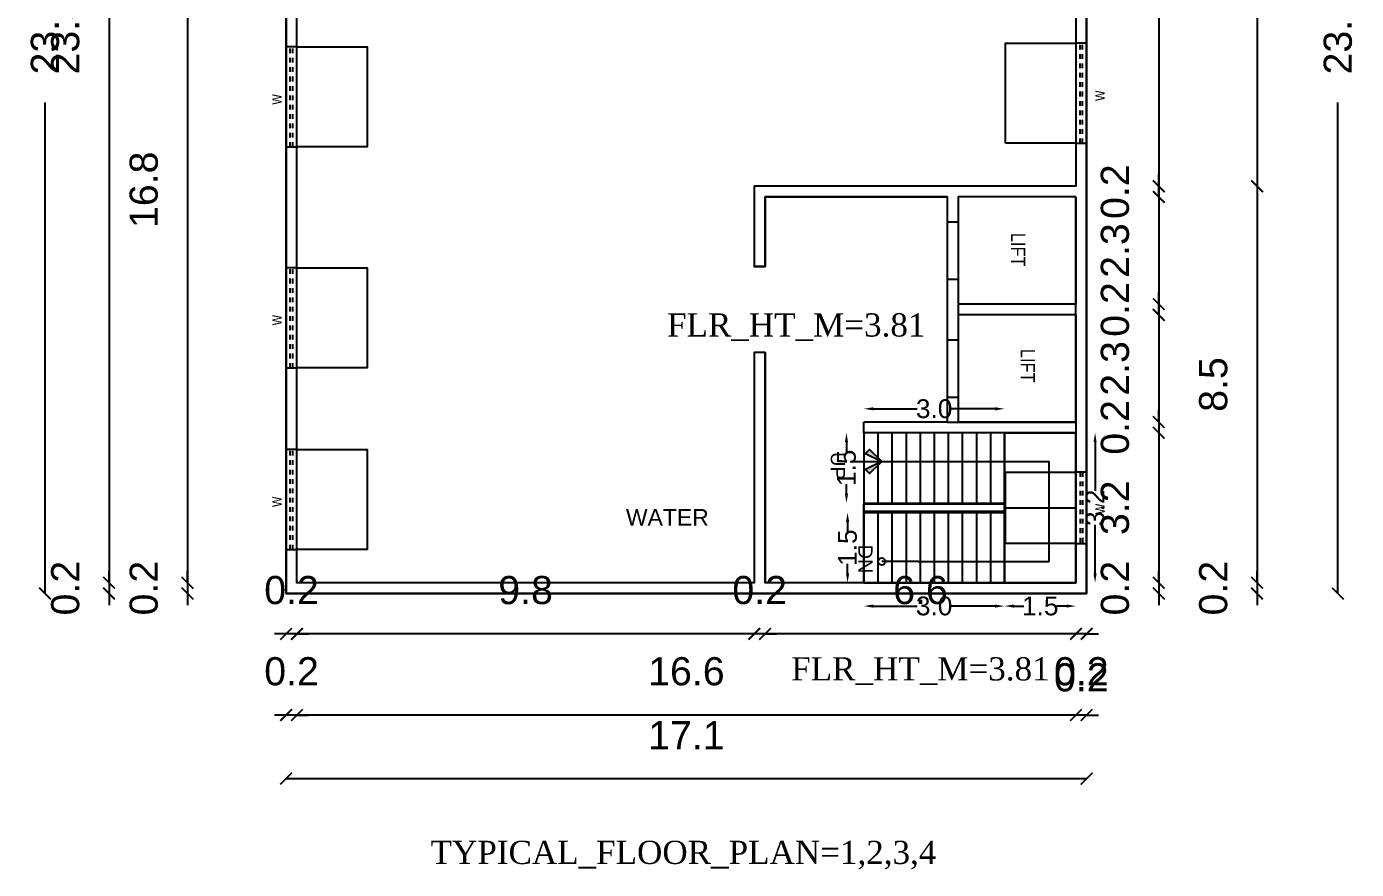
# Model space of a CAD drawing. Header units: metres. Extents: x 21671 to 43338, y -49512 to -25104.
# Drawn here: x 21765.54 to 21793.9, y -25139.39 to -25121.41 of the extents above; entities that cross this region are included whole.
import ezdxf

# ---------------------------------------------------------------- set-up
doc = ezdxf.new("R2010")
doc.units = ezdxf.units.M
doc.linetypes.add('HIDDENX2', pattern=[0.375, 0.25, -0.125])
for name, color, linetype in [('0 @ 1', 7, 'Continuous'), ('5', 5, 'Continuous'), ('BLK_1_FLR_0_STAIR_1', 34, 'Continuous'), ('BLK_1_FLR_1_BLT_UP_AREA', 7, 'Continuous'), ('BLK_1_FLR_1_LIFT_1', 34, 'Continuous'), ('BLK_1_FLR_1_REGULAR_ROOM_1', 34, 'Continuous'), ('BLK_1_FLR_1_ROOF_AREA', 7, 'Continuous'), ('BLK_1_FLR_1_STAIR_1', 34, 'Continuous'), ('BLK_1_FLR_1_STAIR_1_FLIGHT_1', 34, 'Continuous'), ('BLK_1_FLR_1_STAIR_1_FLIGHT_2', 34, 'Continuous'), ('BLK_1_FLR_1_STAIR_1_LANDING_1', 34, 'Continuous')]:
    doc.layers.add(name, color=color, linetype=linetype)
doc.styles.add('2mm', font='swissl.ttf', dxfattribs={"height": 2})
doc.styles.add('ARIAL', font='arial.ttf')
doc.styles.add('SEN', font='tahoma.ttf', dxfattribs={"height": 1})
doc.styles.get("Standard").update_dxf_attribs({"font": 'arial.ttf'})
doc.styles.add('TIMES', font='times.ttf')
doc.dimstyles.new('ISO-25', dxfattribs={"dimtxt": 1, "dimasz": 2.5, "dimexe": 1.25, "dimexo": 0.625, "dimtad": 1, "dimdec": 1, "dimzin": 1, "dimdsep": 46, "dimtxsty": 'Standard', "dimcen": 2.5, "dimse1": 1, "dimse2": 1, "dimsd1": 1, "dimsd2": 1, "dimadec": 1, "dimazin": 3, "dimtfac": 1, "dimtdec": 1, "dimtix": 1, "dimtmove": 2, "dimatfit": 3, "dimfxl": 0, "dimarcsym": 0})

# ---------------------------------------------------------------- blocks, each defined once
blk = doc.blocks.new('A$C674B7934')
at = {"layer": '5', "linetype": 'HIDDENX2'}
for p, q in [((3.5, 90), (3.5, 6)), ((5.5, 90), (5.5, 6))]:
    blk.add_line(p, q, dxfattribs=at)
at = {"layer": '5'}
blk.add_lwpolyline([(0, 6), (9, 6), (9, 90), (0, 90)], close=True, dxfattribs=at)
blk = doc.blocks.new('A$C617F55A5')
at = {"layer": '5', "linetype": 'HIDDENX2'}
for p, q in [((0, 5.5), (60, 5.5)), ((0, 3.5), (60, 3.5))]:
    blk.add_line(p, q, dxfattribs=at)
at = {"layer": '5'}
blk.add_lwpolyline([(60, 0), (60, 9), (0, 9), (0, 0)], close=True, dxfattribs=at)
blk = doc.blocks.new('_ArchTick')
at = {"color": 0, "linetype": 'ByBlock', "const_width": 0.15}
blk.add_lwpolyline([(-0.5, -0.5), (0.5, 0.5)], dxfattribs=at)
blk = doc.blocks.new('*D39')
at = {"color": 0, "lineweight": -2}
blk.add_line((21768.97, -25116.512), (21768.97, -25133.277), dxfattribs=at)
at = {"layer": 'Defpoints', "color": 0}
for p in [(21771.302, -25116.512), (21768.97, -25133.277), (21771.302, -25133.277)]:
    blk.add_point(p, dxfattribs=at)
at = {"color": 0, "lineweight": -2, "xscale": 0.25, "yscale": 0.25, "zscale": 0.25}
for p, rotation in [((21768.97, -25116.512), 90), ((21768.97, -25133.277), 270)]:
    blk.add_blockref('_ArchTick', p, dxfattribs=dict(at, rotation=rotation))
at = {"color": 0, "insert": (21768.039, -25124.894), "char_height": 0.6, "attachment_point": 5, "rotation": 90}
blk.add_mtext('16.8', dxfattribs=at)
blk = doc.blocks.new('*D10')
at = {"color": 0, "lineweight": -2}
for p, q in [((21768.97, -25133.277), (21768.97, -25133.027)), ((21768.97, -25133.277), (21768.97, -25133.506)), ((21768.97, -25133.506), (21768.97, -25133.756))]:
    blk.add_line(p, q, dxfattribs=at)
at = {"layer": 'Defpoints', "color": 0}
for p in [(21771.302, -25133.277), (21768.97, -25133.506), (21771.073, -25133.506)]:
    blk.add_point(p, dxfattribs=at)
at = {"color": 0, "lineweight": -2, "xscale": 0.25, "yscale": 0.25, "zscale": 0.25}
for p, rotation in [((21768.97, -25133.277), 270), ((21768.97, -25133.506), 90)]:
    blk.add_blockref('_ArchTick', p, dxfattribs=dict(at, rotation=rotation))
at = {"color": 0, "insert": (21768.039, -25133.391), "char_height": 0.6, "attachment_point": 5, "rotation": 90}
blk.add_mtext('0.2', dxfattribs=at)
blk = doc.blocks.new('*D12')
at = {"color": 0, "lineweight": -2}
blk.add_line((21767.297, -25109.958), (21767.297, -25133.277), dxfattribs=at)
at = {"layer": 'Defpoints', "color": 0}
for p in [(21771.302, -25109.958), (21767.297, -25133.277), (21771.302, -25133.277)]:
    blk.add_point(p, dxfattribs=at)
at = {"color": 0, "lineweight": -2, "xscale": 0.25, "yscale": 0.25, "zscale": 0.25}
for p, rotation in [((21767.297, -25109.958), 90), ((21767.297, -25133.277), 270)]:
    blk.add_blockref('_ArchTick', p, dxfattribs=dict(at, rotation=rotation))
at = {"color": 0, "insert": (21766.365, -25121.618), "char_height": 0.6, "attachment_point": 5, "rotation": 90}
blk.add_mtext('23.3', dxfattribs=at)
blk = doc.blocks.new('*D13')
at = {"color": 0, "lineweight": -2}
for p, q in [((21767.297, -25133.277), (21767.297, -25133.027)), ((21767.297, -25133.277), (21767.297, -25133.506)), ((21767.297, -25133.506), (21767.297, -25133.756))]:
    blk.add_line(p, q, dxfattribs=at)
at = {"layer": 'Defpoints', "color": 0}
for p in [(21771.302, -25133.277), (21767.297, -25133.506), (21771.073, -25133.506)]:
    blk.add_point(p, dxfattribs=at)
at = {"color": 0, "lineweight": -2, "xscale": 0.25, "yscale": 0.25, "zscale": 0.25}
for p, rotation in [((21767.297, -25133.277), 270), ((21767.297, -25133.506), 90)]:
    blk.add_blockref('_ArchTick', p, dxfattribs=dict(at, rotation=rotation))
at = {"color": 0, "insert": (21766.365, -25133.391), "char_height": 0.6, "attachment_point": 5, "rotation": 90}
blk.add_mtext('0.2', dxfattribs=at)
blk = doc.blocks.new('*D40')
at = {"color": 0, "lineweight": -2}
for p, q in [((21765.932, -25109.73), (21765.932, -25120.208)), ((21765.932, -25133.506), (21765.932, -25123.028))]:
    blk.add_line(p, q, dxfattribs=at)
at = {"layer": 'Defpoints', "color": 0}
for p in [(21771.073, -25109.73), (21765.932, -25133.506), (21771.073, -25133.506)]:
    blk.add_point(p, dxfattribs=at)
at = {"color": 0, "lineweight": -2, "xscale": 0.25, "yscale": 0.25, "zscale": 0.25}
for p, rotation in [((21765.932, -25109.73), 90), ((21765.932, -25133.506), 270)]:
    blk.add_blockref('_ArchTick', p, dxfattribs=dict(at, rotation=rotation))
at = {"color": 0, "insert": (21765.932, -25121.618), "char_height": 0.6, "attachment_point": 5, "rotation": 90}
blk.add_mtext('23.8', dxfattribs=at)
blk = doc.blocks.new('*D41')
at = {"color": 0, "lineweight": -2}
blk.add_line((21789.681, -25109.958), (21789.681, -25124.818), dxfattribs=at)
at = {"layer": 'Defpoints', "color": 0}
for p in [(21787.915, -25109.958), (21787.915, -25124.818), (21789.681, -25124.818)]:
    blk.add_point(p, dxfattribs=at)
at = {"color": 0, "lineweight": -2, "xscale": 0.25, "yscale": 0.25, "zscale": 0.25}
for p, rotation in [((21789.681, -25109.958), 90), ((21789.681, -25124.818), 270)]:
    blk.add_blockref('_ArchTick', p, dxfattribs=dict(at, rotation=rotation))
at = {"color": 0, "insert": (21788.749, -25117.388), "char_height": 0.6, "attachment_point": 5, "rotation": 90}
blk.add_mtext('14.9', dxfattribs=at)
blk = doc.blocks.new('*D42')
at = {"color": 0, "lineweight": -2}
for p, q in [((21789.681, -25124.818), (21789.681, -25124.568)), ((21789.681, -25124.818), (21789.681, -25125.047)), ((21789.681, -25125.047), (21789.681, -25125.297))]:
    blk.add_line(p, q, dxfattribs=at)
at = {"layer": 'Defpoints', "color": 0}
for p in [(21787.915, -25124.818), (21787.915, -25125.047), (21789.681, -25125.047)]:
    blk.add_point(p, dxfattribs=at)
at = {"color": 0, "lineweight": -2, "xscale": 0.25, "yscale": 0.25, "zscale": 0.25}
for p, rotation in [((21789.681, -25124.818), 270), ((21789.681, -25125.047), 90)]:
    blk.add_blockref('_ArchTick', p, dxfattribs=dict(at, rotation=rotation))
at = {"color": 0, "insert": (21788.749, -25124.933), "char_height": 0.6, "attachment_point": 5, "rotation": 90}
blk.add_mtext('0.2', dxfattribs=at)
blk = doc.blocks.new('*D43')
at = {"color": 0, "lineweight": -2}
for p, q in [((21789.681, -25125.047), (21789.681, -25124.797)), ((21789.681, -25125.047), (21789.681, -25127.333)), ((21789.681, -25127.333), (21789.681, -25127.583))]:
    blk.add_line(p, q, dxfattribs=at)
at = {"layer": 'Defpoints', "color": 0}
for p in [(21787.915, -25125.047), (21787.915, -25127.333), (21789.681, -25127.333)]:
    blk.add_point(p, dxfattribs=at)
at = {"color": 0, "lineweight": -2, "xscale": 0.25, "yscale": 0.25, "zscale": 0.25}
for p, rotation in [((21789.681, -25125.047), 270), ((21789.681, -25127.333), 90)]:
    blk.add_blockref('_ArchTick', p, dxfattribs=dict(at, rotation=rotation))
at = {"color": 0, "insert": (21788.749, -25126.19), "char_height": 0.6, "attachment_point": 5, "rotation": 90}
blk.add_mtext('2.3', dxfattribs=at)
blk = doc.blocks.new('*D44')
at = {"color": 0, "lineweight": -2}
for p, q in [((21789.681, -25127.333), (21789.681, -25127.083)), ((21789.681, -25127.333), (21789.681, -25127.562)), ((21789.681, -25127.562), (21789.681, -25127.812))]:
    blk.add_line(p, q, dxfattribs=at)
at = {"layer": 'Defpoints', "color": 0}
for p in [(21787.915, -25127.333), (21787.915, -25127.562), (21789.681, -25127.562)]:
    blk.add_point(p, dxfattribs=at)
at = {"color": 0, "lineweight": -2, "xscale": 0.25, "yscale": 0.25, "zscale": 0.25}
for p, rotation in [((21789.681, -25127.333), 270), ((21789.681, -25127.562), 90)]:
    blk.add_blockref('_ArchTick', p, dxfattribs=dict(at, rotation=rotation))
at = {"color": 0, "insert": (21788.749, -25127.447), "char_height": 0.6, "attachment_point": 5, "rotation": 90}
blk.add_mtext('0.2', dxfattribs=at)
blk = doc.blocks.new('*D45')
at = {"color": 0, "lineweight": -2}
for p, q in [((21789.681, -25127.562), (21789.681, -25127.312)), ((21789.681, -25127.562), (21789.681, -25129.848)), ((21789.681, -25129.848), (21789.681, -25130.098))]:
    blk.add_line(p, q, dxfattribs=at)
at = {"layer": 'Defpoints', "color": 0}
for p in [(21787.915, -25127.562), (21787.915, -25129.848), (21789.681, -25129.848)]:
    blk.add_point(p, dxfattribs=at)
at = {"color": 0, "lineweight": -2, "xscale": 0.25, "yscale": 0.25, "zscale": 0.25}
for p, rotation in [((21789.681, -25127.562), 270), ((21789.681, -25129.848), 90)]:
    blk.add_blockref('_ArchTick', p, dxfattribs=dict(at, rotation=rotation))
at = {"color": 0, "insert": (21788.749, -25128.705), "char_height": 0.6, "attachment_point": 5, "rotation": 90}
blk.add_mtext('2.3', dxfattribs=at)
blk = doc.blocks.new('*D46')
at = {"color": 0, "lineweight": -2}
for p, q in [((21789.681, -25129.848), (21789.681, -25129.598)), ((21789.681, -25129.848), (21789.681, -25130.076)), ((21789.681, -25130.076), (21789.681, -25130.326))]:
    blk.add_line(p, q, dxfattribs=at)
at = {"layer": 'Defpoints', "color": 0}
for p in [(21787.915, -25129.848), (21787.915, -25130.076), (21789.681, -25130.076)]:
    blk.add_point(p, dxfattribs=at)
at = {"color": 0, "lineweight": -2, "xscale": 0.25, "yscale": 0.25, "zscale": 0.25}
for p, rotation in [((21789.681, -25129.848), 270), ((21789.681, -25130.076), 90)]:
    blk.add_blockref('_ArchTick', p, dxfattribs=dict(at, rotation=rotation))
at = {"color": 0, "insert": (21788.749, -25129.962), "char_height": 0.6, "attachment_point": 5, "rotation": 90}
blk.add_mtext('0.2', dxfattribs=at)
blk = doc.blocks.new('*D47')
at = {"color": 0, "lineweight": -2}
blk.add_line((21789.681, -25130.076), (21789.681, -25133.277), dxfattribs=at)
at = {"layer": 'Defpoints', "color": 0}
for p in [(21787.915, -25130.076), (21787.915, -25133.277), (21789.681, -25133.277)]:
    blk.add_point(p, dxfattribs=at)
at = {"color": 0, "lineweight": -2, "xscale": 0.25, "yscale": 0.25, "zscale": 0.25}
for p, rotation in [((21789.681, -25130.076), 90), ((21789.681, -25133.277), 270)]:
    blk.add_blockref('_ArchTick', p, dxfattribs=dict(at, rotation=rotation))
at = {"color": 0, "insert": (21788.749, -25131.677), "char_height": 0.6, "attachment_point": 5, "rotation": 90}
blk.add_mtext('3.2', dxfattribs=at)
blk = doc.blocks.new('*D48')
at = {"color": 0, "lineweight": -2}
for p, q in [((21789.681, -25133.277), (21789.681, -25133.027)), ((21789.681, -25133.277), (21789.681, -25133.506)), ((21789.681, -25133.506), (21789.681, -25133.756))]:
    blk.add_line(p, q, dxfattribs=at)
at = {"layer": 'Defpoints', "color": 0}
for p in [(21787.915, -25133.277), (21788.143, -25133.506), (21789.681, -25133.506)]:
    blk.add_point(p, dxfattribs=at)
at = {"color": 0, "lineweight": -2, "xscale": 0.25, "yscale": 0.25, "zscale": 0.25}
for p, rotation in [((21789.681, -25133.277), 270), ((21789.681, -25133.506), 90)]:
    blk.add_blockref('_ArchTick', p, dxfattribs=dict(at, rotation=rotation))
at = {"color": 0, "insert": (21788.749, -25133.391), "char_height": 0.6, "attachment_point": 5, "rotation": 90}
blk.add_mtext('0.2', dxfattribs=at)
blk = doc.blocks.new('*D16')
at = {"color": 0, "lineweight": -2}
blk.add_line((21791.777, -25109.958), (21791.777, -25124.818), dxfattribs=at)
at = {"layer": 'Defpoints', "color": 0}
for p in [(21787.915, -25109.958), (21787.915, -25124.818), (21791.777, -25124.818)]:
    blk.add_point(p, dxfattribs=at)
at = {"color": 0, "lineweight": -2, "xscale": 0.25, "yscale": 0.25, "zscale": 0.25}
for p, rotation in [((21791.777, -25109.958), 90), ((21791.777, -25124.818), 270)]:
    blk.add_blockref('_ArchTick', p, dxfattribs=dict(at, rotation=rotation))
at = {"color": 0, "insert": (21790.845, -25117.388), "char_height": 0.6, "attachment_point": 5, "rotation": 90}
blk.add_mtext('14.9', dxfattribs=at)
blk = doc.blocks.new('*D17')
at = {"color": 0, "lineweight": -2}
blk.add_line((21791.777, -25124.818), (21791.777, -25133.277), dxfattribs=at)
at = {"layer": 'Defpoints', "color": 0}
for p in [(21787.915, -25124.818), (21787.915, -25133.277), (21791.777, -25133.277)]:
    blk.add_point(p, dxfattribs=at)
at = {"color": 0, "lineweight": -2, "xscale": 0.25, "yscale": 0.25, "zscale": 0.25}
for p, rotation in [((21791.777, -25124.818), 90), ((21791.777, -25133.277), 270)]:
    blk.add_blockref('_ArchTick', p, dxfattribs=dict(at, rotation=rotation))
at = {"color": 0, "insert": (21790.845, -25129.048), "char_height": 0.6, "attachment_point": 5, "rotation": 90}
blk.add_mtext('8.5', dxfattribs=at)
blk = doc.blocks.new('*D18')
at = {"color": 0, "lineweight": -2}
for p, q in [((21791.777, -25133.277), (21791.777, -25133.027)), ((21791.777, -25133.277), (21791.777, -25133.506)), ((21791.777, -25133.506), (21791.777, -25133.756))]:
    blk.add_line(p, q, dxfattribs=at)
at = {"layer": 'Defpoints', "color": 0}
for p in [(21787.915, -25133.277), (21788.143, -25133.506), (21791.777, -25133.506)]:
    blk.add_point(p, dxfattribs=at)
at = {"color": 0, "lineweight": -2, "xscale": 0.25, "yscale": 0.25, "zscale": 0.25}
for p, rotation in [((21791.777, -25133.277), 270), ((21791.777, -25133.506), 90)]:
    blk.add_blockref('_ArchTick', p, dxfattribs=dict(at, rotation=rotation))
at = {"color": 0, "insert": (21790.845, -25133.391), "char_height": 0.6, "attachment_point": 5, "rotation": 90}
blk.add_mtext('0.2', dxfattribs=at)
blk = doc.blocks.new('*D49')
at = {"color": 0, "lineweight": -2}
for p, q in [((21793.501, -25109.73), (21793.501, -25120.208)), ((21793.501, -25133.506), (21793.501, -25123.028))]:
    blk.add_line(p, q, dxfattribs=at)
at = {"layer": 'Defpoints', "color": 0}
for p in [(21788.143, -25109.73), (21788.143, -25133.506), (21793.501, -25133.506)]:
    blk.add_point(p, dxfattribs=at)
at = {"color": 0, "lineweight": -2, "xscale": 0.25, "yscale": 0.25, "zscale": 0.25}
for p, rotation in [((21793.501, -25109.73), 90), ((21793.501, -25133.506), 270)]:
    blk.add_blockref('_ArchTick', p, dxfattribs=dict(at, rotation=rotation))
at = {"color": 0, "insert": (21793.501, -25121.618), "char_height": 0.6, "attachment_point": 5, "rotation": 90}
blk.add_mtext('23.8', dxfattribs=at)
blk = doc.blocks.new('*D19')
at = {"color": 0, "lineweight": -2}
for p, q in [((21787.915, -25134.367), (21787.665, -25134.367)), ((21788.143, -25134.367), (21787.915, -25134.367)), ((21788.143, -25134.367), (21788.393, -25134.367))]:
    blk.add_line(p, q, dxfattribs=at)
at = {"layer": 'Defpoints', "color": 0}
for p in [(21787.915, -25133.277), (21788.143, -25133.506), (21787.915, -25134.367)]:
    blk.add_point(p, dxfattribs=at)
at = {"color": 0, "lineweight": -2, "xscale": 0.25, "yscale": 0.25, "zscale": 0.25}
blk.add_blockref('_ArchTick', (21787.915, -25134.367), dxfattribs=at)
at = {"color": 0, "lineweight": -2, "xscale": 0.25, "yscale": 0.25, "zscale": 0.25, "rotation": 180}
blk.add_blockref('_ArchTick', (21788.143, -25134.367), dxfattribs=at)
at = {"color": 0, "insert": (21788.029, -25135.298), "char_height": 0.6, "attachment_point": 5}
blk.add_mtext('0.2', dxfattribs=at)
blk = doc.blocks.new('*D50')
at = {"color": 0, "lineweight": -2}
blk.add_line((21787.915, -25134.367), (21781.285, -25134.367), dxfattribs=at)
at = {"layer": 'Defpoints', "color": 0}
for p in [(21781.285, -25133.277), (21787.915, -25133.277), (21781.285, -25134.367)]:
    blk.add_point(p, dxfattribs=at)
at = {"color": 0, "lineweight": -2, "xscale": 0.25, "yscale": 0.25, "zscale": 0.25, "rotation": 180}
blk.add_blockref('_ArchTick', (21781.285, -25134.367), dxfattribs=at)
at = {"color": 0, "lineweight": -2, "xscale": 0.25, "yscale": 0.25, "zscale": 0.25}
blk.add_blockref('_ArchTick', (21787.915, -25134.367), dxfattribs=at)
at = {"color": 0, "insert": (21784.6, -25133.436), "char_height": 0.6, "attachment_point": 5}
blk.add_mtext('6.6', dxfattribs=at)
blk = doc.blocks.new('*D51')
at = {"color": 0, "lineweight": -2}
for p, q in [((21781.056, -25134.367), (21780.806, -25134.367)), ((21781.285, -25134.367), (21781.056, -25134.367)), ((21781.285, -25134.367), (21781.535, -25134.367))]:
    blk.add_line(p, q, dxfattribs=at)
at = {"layer": 'Defpoints', "color": 0}
for p in [(21781.056, -25133.277), (21781.285, -25133.277), (21781.056, -25134.367)]:
    blk.add_point(p, dxfattribs=at)
at = {"color": 0, "lineweight": -2, "xscale": 0.25, "yscale": 0.25, "zscale": 0.25}
blk.add_blockref('_ArchTick', (21781.056, -25134.367), dxfattribs=at)
at = {"color": 0, "lineweight": -2, "xscale": 0.25, "yscale": 0.25, "zscale": 0.25, "rotation": 180}
blk.add_blockref('_ArchTick', (21781.285, -25134.367), dxfattribs=at)
at = {"color": 0, "insert": (21781.171, -25133.436), "char_height": 0.6, "attachment_point": 5}
blk.add_mtext('0.2', dxfattribs=at)
blk = doc.blocks.new('*D52')
at = {"color": 0, "lineweight": -2}
blk.add_line((21781.056, -25134.367), (21771.302, -25134.367), dxfattribs=at)
at = {"layer": 'Defpoints', "color": 0}
for p in [(21771.302, -25133.277), (21781.056, -25133.277), (21771.302, -25134.367)]:
    blk.add_point(p, dxfattribs=at)
at = {"color": 0, "lineweight": -2, "xscale": 0.25, "yscale": 0.25, "zscale": 0.25, "rotation": 180}
blk.add_blockref('_ArchTick', (21771.302, -25134.367), dxfattribs=at)
at = {"color": 0, "lineweight": -2, "xscale": 0.25, "yscale": 0.25, "zscale": 0.25}
blk.add_blockref('_ArchTick', (21781.056, -25134.367), dxfattribs=at)
at = {"color": 0, "insert": (21776.179, -25133.436), "char_height": 0.6, "attachment_point": 5}
blk.add_mtext('9.8', dxfattribs=at)
blk = doc.blocks.new('*D20')
at = {"color": 0, "lineweight": -2}
for p, q in [((21771.073, -25134.367), (21770.823, -25134.367)), ((21771.302, -25134.367), (21771.073, -25134.367)), ((21771.302, -25134.367), (21771.552, -25134.367))]:
    blk.add_line(p, q, dxfattribs=at)
at = {"layer": 'Defpoints', "color": 0}
for p in [(21771.302, -25133.277), (21771.073, -25133.506), (21771.073, -25134.367)]:
    blk.add_point(p, dxfattribs=at)
at = {"color": 0, "lineweight": -2, "xscale": 0.25, "yscale": 0.25, "zscale": 0.25}
blk.add_blockref('_ArchTick', (21771.073, -25134.367), dxfattribs=at)
at = {"color": 0, "lineweight": -2, "xscale": 0.25, "yscale": 0.25, "zscale": 0.25, "rotation": 180}
blk.add_blockref('_ArchTick', (21771.302, -25134.367), dxfattribs=at)
at = {"color": 0, "insert": (21771.188, -25133.436), "char_height": 0.6, "attachment_point": 5}
blk.add_mtext('0.2', dxfattribs=at)
blk = doc.blocks.new('*D21')
at = {"color": 0, "lineweight": -2}
for p, q in [((21787.915, -25136.099), (21787.665, -25136.099)), ((21788.143, -25136.099), (21787.915, -25136.099)), ((21788.143, -25136.099), (21788.393, -25136.099))]:
    blk.add_line(p, q, dxfattribs=at)
at = {"layer": 'Defpoints', "color": 0}
for p in [(21787.915, -25133.277), (21788.143, -25133.506), (21787.915, -25136.099)]:
    blk.add_point(p, dxfattribs=at)
at = {"color": 0, "lineweight": -2, "xscale": 0.25, "yscale": 0.25, "zscale": 0.25}
blk.add_blockref('_ArchTick', (21787.915, -25136.099), dxfattribs=at)
at = {"color": 0, "lineweight": -2, "xscale": 0.25, "yscale": 0.25, "zscale": 0.25, "rotation": 180}
blk.add_blockref('_ArchTick', (21788.143, -25136.099), dxfattribs=at)
at = {"color": 0, "insert": (21788.029, -25135.168), "char_height": 0.6, "attachment_point": 5}
blk.add_mtext('0.2', dxfattribs=at)
blk = doc.blocks.new('*D22')
at = {"color": 0, "lineweight": -2}
blk.add_line((21787.915, -25136.099), (21771.302, -25136.099), dxfattribs=at)
at = {"layer": 'Defpoints', "color": 0}
for p in [(21771.302, -25133.277), (21787.915, -25133.277), (21771.302, -25136.099)]:
    blk.add_point(p, dxfattribs=at)
at = {"color": 0, "lineweight": -2, "xscale": 0.25, "yscale": 0.25, "zscale": 0.25, "rotation": 180}
blk.add_blockref('_ArchTick', (21771.302, -25136.099), dxfattribs=at)
at = {"color": 0, "lineweight": -2, "xscale": 0.25, "yscale": 0.25, "zscale": 0.25}
blk.add_blockref('_ArchTick', (21787.915, -25136.099), dxfattribs=at)
at = {"color": 0, "insert": (21779.608, -25135.168), "char_height": 0.6, "attachment_point": 5}
blk.add_mtext('16.6', dxfattribs=at)
blk = doc.blocks.new('*D23')
at = {"color": 0, "lineweight": -2}
for p, q in [((21771.073, -25136.099), (21770.823, -25136.099)), ((21771.302, -25136.099), (21771.073, -25136.099)), ((21771.302, -25136.099), (21771.552, -25136.099))]:
    blk.add_line(p, q, dxfattribs=at)
at = {"layer": 'Defpoints', "color": 0}
for p in [(21771.302, -25133.277), (21771.073, -25133.506), (21771.073, -25136.099)]:
    blk.add_point(p, dxfattribs=at)
at = {"color": 0, "lineweight": -2, "xscale": 0.25, "yscale": 0.25, "zscale": 0.25}
blk.add_blockref('_ArchTick', (21771.073, -25136.099), dxfattribs=at)
at = {"color": 0, "lineweight": -2, "xscale": 0.25, "yscale": 0.25, "zscale": 0.25, "rotation": 180}
blk.add_blockref('_ArchTick', (21771.302, -25136.099), dxfattribs=at)
at = {"color": 0, "insert": (21771.188, -25135.168), "char_height": 0.6, "attachment_point": 5}
blk.add_mtext('0.2', dxfattribs=at)
blk = doc.blocks.new('*D53')
at = {"color": 0, "lineweight": -2}
blk.add_line((21771.073, -25137.454), (21788.143, -25137.454), dxfattribs=at)
at = {"layer": 'Defpoints', "color": 0}
for p in [(21771.073, -25133.506), (21788.143, -25133.506), (21788.143, -25137.454)]:
    blk.add_point(p, dxfattribs=at)
at = {"color": 0, "lineweight": -2, "xscale": 0.25, "yscale": 0.25, "zscale": 0.25, "rotation": 180}
blk.add_blockref('_ArchTick', (21771.073, -25137.454), dxfattribs=at)
at = {"color": 0, "lineweight": -2, "xscale": 0.25, "yscale": 0.25, "zscale": 0.25}
blk.add_blockref('_ArchTick', (21788.143, -25137.454), dxfattribs=at)
at = {"color": 0, "insert": (21779.608, -25136.528), "char_height": 0.6, "attachment_point": 5}
blk.add_mtext('17.1', dxfattribs=at)
blk = doc.blocks.new('*D291')
at = {"layer": 'BLK_1_FLR_1_STAIR_1_FLIGHT_2', "color": 0, "lineweight": -2}
for p, q in [((21783.591, -25129.566), (21784.527, -25129.566)), ((21786.191, -25129.566), (21785.254, -25129.566))]:
    blk.add_line(p, q, dxfattribs=at)
at = {"layer": 'BLK_1_FLR_1_STAIR_1_FLIGHT_2', "color": 0}
for points in [[(21783.591, -25129.532), (21783.591, -25129.599), (21783.391, -25129.566)], [(21786.191, -25129.532), (21786.191, -25129.599), (21786.391, -25129.566)]]:
    blk.add_solid(points, dxfattribs=at)
at = {"layer": 'Defpoints', "color": 0}
for p in [(21783.391, -25129.566), (21783.391, -25130.076), (21786.391, -25130.076)]:
    blk.add_point(p, dxfattribs=at)
at = {"layer": 'BLK_1_FLR_1_STAIR_1_FLIGHT_2', "color": 0, "insert": (21784.891, -25129.566), "char_height": 0.4, "attachment_point": 5}
blk.add_mtext('3.0', dxfattribs=at)
blk = doc.blocks.new('*D292')
at = {"layer": 'BLK_1_FLR_1_STAIR_1_FLIGHT_1', "color": 0, "lineweight": -2}
for p, q in [((21783.591, -25133.774), (21784.527, -25133.774)), ((21786.191, -25133.774), (21785.254, -25133.774))]:
    blk.add_line(p, q, dxfattribs=at)
at = {"layer": 'BLK_1_FLR_1_STAIR_1_FLIGHT_1', "color": 0}
for points in [[(21783.591, -25133.74), (21783.591, -25133.807), (21783.391, -25133.774)], [(21786.191, -25133.74), (21786.191, -25133.807), (21786.391, -25133.774)]]:
    blk.add_solid(points, dxfattribs=at)
at = {"layer": 'Defpoints', "color": 0}
for p in [(21783.391, -25133.277), (21786.391, -25133.277), (21783.391, -25133.774)]:
    blk.add_point(p, dxfattribs=at)
at = {"layer": 'BLK_1_FLR_1_STAIR_1_FLIGHT_1', "color": 0, "insert": (21784.891, -25133.774), "char_height": 0.4, "attachment_point": 5}
blk.add_mtext('3.0', dxfattribs=at)
blk = doc.blocks.new('*D293')
at = {"layer": 'BLK_1_FLR_1_STAIR_1_FLIGHT_1', "color": 0, "lineweight": -2}
for p, q in [((21783.045, -25131.977), (21783.045, -25132.18)), ((21783.045, -25133.077), (21783.045, -25132.874))]:
    blk.add_line(p, q, dxfattribs=at)
at = {"layer": 'BLK_1_FLR_1_STAIR_1_FLIGHT_1', "color": 0}
for points in [[(21783.012, -25131.977), (21783.079, -25131.977), (21783.045, -25131.777)], [(21783.012, -25133.077), (21783.079, -25133.077), (21783.045, -25133.277)]]:
    blk.add_solid(points, dxfattribs=at)
at = {"layer": 'Defpoints', "color": 0}
for p in [(21783.045, -25131.777), (21783.597, -25131.777), (21783.597, -25133.277)]:
    blk.add_point(p, dxfattribs=at)
at = {"layer": 'BLK_1_FLR_1_STAIR_1_FLIGHT_1', "color": 0, "insert": (21783.045, -25132.527), "char_height": 0.4, "attachment_point": 5, "rotation": 90}
blk.add_mtext('1.5', dxfattribs=at)
blk = doc.blocks.new('*D294')
at = {"layer": 'BLK_1_FLR_1_STAIR_1_FLIGHT_2', "color": 0, "lineweight": -2}
for p, q in [((21783.021, -25130.276), (21783.021, -25130.48)), ((21783.021, -25131.376), (21783.021, -25131.173))]:
    blk.add_line(p, q, dxfattribs=at)
at = {"layer": 'BLK_1_FLR_1_STAIR_1_FLIGHT_2', "color": 0}
for points in [[(21782.988, -25130.276), (21783.055, -25130.276), (21783.021, -25130.076)], [(21782.988, -25131.376), (21783.055, -25131.376), (21783.021, -25131.576)]]:
    blk.add_solid(points, dxfattribs=at)
at = {"layer": 'Defpoints', "color": 0}
for p in [(21783.597, -25130.076), (21783.021, -25131.576), (21783.597, -25131.576)]:
    blk.add_point(p, dxfattribs=at)
at = {"layer": 'BLK_1_FLR_1_STAIR_1_FLIGHT_2', "color": 0, "insert": (21783.021, -25130.826), "char_height": 0.4, "attachment_point": 5, "rotation": 90}
blk.add_mtext('1.5', dxfattribs=at)
blk = doc.blocks.new('*D290')
at = {"layer": 'BLK_1_FLR_1_STAIR_1_LANDING_1', "color": 0, "lineweight": -2}
for p, q in [((21786.591, -25133.774), (21786.806, -25133.774)), ((21787.715, -25133.774), (21787.5, -25133.774))]:
    blk.add_line(p, q, dxfattribs=at)
at = {"layer": 'BLK_1_FLR_1_STAIR_1_LANDING_1', "color": 0}
for points in [[(21786.591, -25133.74), (21786.591, -25133.807), (21786.391, -25133.774)], [(21787.715, -25133.74), (21787.715, -25133.807), (21787.915, -25133.774)]]:
    blk.add_solid(points, dxfattribs=at)
at = {"layer": 'Defpoints', "color": 0}
for p in [(21786.391, -25133.277), (21787.915, -25133.277), (21786.391, -25133.774)]:
    blk.add_point(p, dxfattribs=at)
at = {"layer": 'BLK_1_FLR_1_STAIR_1_LANDING_1', "color": 0, "insert": (21787.153, -25133.774), "char_height": 0.4, "attachment_point": 5}
blk.add_mtext('1.5', dxfattribs=at)
blk = doc.blocks.new('*D289')
at = {"layer": 'BLK_1_FLR_1_STAIR_1_LANDING_1', "color": 0, "lineweight": -2}
for p, q in [((21788.323, -25130.276), (21788.323, -25131.315)), ((21788.323, -25133.077), (21788.323, -25132.039))]:
    blk.add_line(p, q, dxfattribs=at)
at = {"layer": 'BLK_1_FLR_1_STAIR_1_LANDING_1', "color": 0}
for points in [[(21788.289, -25130.276), (21788.356, -25130.276), (21788.323, -25130.076)], [(21788.289, -25133.077), (21788.356, -25133.077), (21788.323, -25133.277)]]:
    blk.add_solid(points, dxfattribs=at)
at = {"layer": 'Defpoints', "color": 0}
for p in [(21787.915, -25130.076), (21787.915, -25133.277), (21788.323, -25133.277)]:
    blk.add_point(p, dxfattribs=at)
at = {"layer": 'BLK_1_FLR_1_STAIR_1_LANDING_1', "color": 0, "insert": (21788.323, -25131.677), "char_height": 0.4, "attachment_point": 5, "rotation": 90}
blk.add_mtext('3.2', dxfattribs=at)

msp = doc.modelspace()

# ---------------------------------------------------------------- hatches: boundary and pattern name
at = {"ltscale": 0.15}
h = msp.add_hatch(color=0, dxfattribs=at)
h.paths.add_polyline_path([(21783.514, -25130.432), (21783.773, -25130.69), (21783.428, -25130.518)])
h.paths.add_polyline_path([(21783.773, -25130.69), (21783.514, -25130.949), (21783.428, -25130.863)])

# ---------------------------------------------------------------- linework, layer by layer
at = {"color": 0}
for p, q in [((21787.915, -25109.958), (21787.915, -25124.818)), ((21771.302, -25133.277), (21771.302, -25116.512)), ((21787.915, -25124.818), (21781.056, -25124.818)), ((21781.056, -25124.818), (21781.056, -25126.533)), ((21785.171, -25125.047), (21781.285, -25125.047)), ((21781.285, -25125.047), (21781.285, -25126.533)), ((21785.171, -25125.047), (21785.171, -25125.58)), ((21787.915, -25125.047), (21785.4, -25125.047)), ((21785.4, -25125.047), (21785.4, -25125.58)), ((21787.915, -25125.047), (21787.915, -25127.333)), ((21785.171, -25125.58), (21785.4, -25125.58)), ((21781.285, -25126.533), (21781.056, -25126.533)), ((21785.171, -25126.8), (21785.171, -25128.095)), ((21785.171, -25126.8), (21785.4, -25126.8)), ((21785.4, -25126.8), (21785.4, -25127.333)), ((21787.915, -25127.333), (21785.4, -25127.333)), ((21785.4, -25127.562), (21785.4, -25128.095)), ((21787.915, -25127.562), (21785.4, -25127.562)), ((21787.915, -25127.562), (21787.915, -25129.848)), ((21785.171, -25128.095), (21785.4, -25128.095)), ((21781.056, -25128.362), (21781.056, -25133.277)), ((21781.285, -25128.362), (21781.056, -25128.362)), ((21781.285, -25128.362), (21781.285, -25133.277)), ((21785.171, -25129.314), (21785.171, -25129.848)), ((21785.171, -25129.314), (21785.4, -25129.314)), ((21785.4, -25129.314), (21785.4, -25129.848)), ((21781.285, -25130.076), (21781.285, -25129.848)), ((21785.171, -25129.848), (21783.391, -25129.848)), ((21783.391, -25130.076), (21783.391, -25129.848)), ((21787.915, -25129.848), (21785.4, -25129.848)), ((21787.915, -25130.076), (21783.597, -25130.076)), ((21787.915, -25130.076), (21787.915, -25133.277)), ((21783.097, -25130.69), (21787.345, -25130.69)), ((21787.345, -25132.824), (21787.345, -25130.69)), ((21786.391, -25131.601), (21783.391, -25131.601)), ((21783.391, -25131.753), (21783.391, -25131.601)), ((21786.391, -25131.753), (21786.391, -25131.601)), ((21786.391, -25131.753), (21783.391, -25131.753)), ((21786.391, -25131.677), (21787.915, -25131.677)), ((21784.552, -25132.824), (21783.774, -25132.824)), ((21784.552, -25132.824), (21787.345, -25132.824)), ((21781.056, -25133.277), (21771.302, -25133.277)), ((21787.915, -25133.277), (21781.285, -25133.277))]:
    msp.add_line(p, q, dxfattribs=at)
msp.add_lwpolyline([(21788.143, -25133.506), (21771.073, -25133.506), (21771.073, -25109.73), (21788.143, -25109.73)], close=True, dxfattribs=at)
at = {"color": 103}
for points in [[(21771.302, -25123.98), (21771.302, -25121.846), (21772.802, -25121.846), (21772.802, -25123.98), (21771.302, -25123.98)], [(21786.415, -25123.9), (21786.415, -25121.766), (21787.915, -25121.766), (21787.915, -25123.9), (21786.415, -25123.9)], [(21771.302, -25128.689), (21771.302, -25126.555), (21772.802, -25126.555), (21772.802, -25128.689), (21771.302, -25128.689)], [(21771.302, -25132.564), (21771.302, -25130.431), (21772.802, -25130.431), (21772.802, -25132.564), (21771.302, -25132.564)], [(21786.415, -25132.439), (21786.415, -25130.915), (21787.915, -25130.915), (21787.915, -25132.439), (21786.415, -25132.439)]]:
    msp.add_lwpolyline(points, dxfattribs=at)
at = {"color": 0}
msp.add_lwpolyline([(21783.773, -25130.69), (21783.428, -25130.863), (21783.514, -25130.949), (21783.773, -25130.69), (21783.514, -25130.432), (21783.428, -25130.518), (21783.773, -25130.69)], dxfattribs=at)
msp.add_circle((21783.774, -25132.824), 0.0768, dxfattribs=at)
at = {"layer": 'BLK_1_FLR_1_BLT_UP_AREA', "color": 13}
msp.add_lwpolyline([(21788.143, -25109.73), (21771.073, -25109.73), (21771.073, -25133.506), (21788.143, -25133.506)], close=True, dxfattribs=at)
at = {"layer": 'BLK_1_FLR_1_LIFT_1', "color": 30}
msp.add_lwpolyline([(21787.915, -25125.047), (21785.4, -25125.047), (21785.4, -25129.848), (21787.915, -25129.848)], close=True, dxfattribs=at)
at = {"layer": 'BLK_1_FLR_1_REGULAR_ROOM_1', "color": 2}
msp.add_lwpolyline([(21787.915, -25109.958), (21787.915, -25124.818), (21785.173, -25124.818), (21781.056, -25124.818), (21781.056, -25126.533), (21781.285, -25126.533), (21781.285, -25125.047), (21785.171, -25125.047), (21785.171, -25129.848), (21787.915, -25129.848), (21787.915, -25133.277), (21781.285, -25133.277), (21781.285, -25128.362), (21781.056, -25128.362), (21781.056, -25133.277), (21771.302, -25133.277), (21771.302, -25109.958), (21773.664, -25109.958), (21773.664, -25116.512), (21773.893, -25116.512), (21773.893, -25113.997), (21781.316, -25113.997), (21781.316, -25109.958)], close=True, dxfattribs=at)
at = {"layer": 'BLK_1_FLR_1_ROOF_AREA', "color": 54}
msp.add_lwpolyline([(21788.143, -25109.73), (21771.073, -25109.73), (21771.073, -25133.506), (21788.143, -25133.506)], close=True, dxfattribs=at)
at = {"layer": 'BLK_1_FLR_1_STAIR_1', "color": 1}
msp.add_lwpolyline([(21787.915, -25130.076), (21783.391, -25130.076), (21783.391, -25133.277), (21787.915, -25133.277)], close=True, dxfattribs=at)
at = {"layer": 'BLK_1_FLR_1_STAIR_1_FLIGHT_1', "color": 7}
for p, q in [((21783.391, -25131.777), (21783.391, -25133.277)), ((21783.691, -25131.777), (21783.691, -25133.277)), ((21783.991, -25131.777), (21783.991, -25133.277)), ((21784.291, -25131.777), (21784.291, -25133.277)), ((21784.591, -25131.777), (21784.591, -25133.277)), ((21784.891, -25131.777), (21784.891, -25133.277)), ((21785.191, -25131.777), (21785.191, -25133.277)), ((21785.491, -25131.777), (21785.491, -25133.277)), ((21785.791, -25131.777), (21785.791, -25133.277)), ((21786.091, -25131.777), (21786.091, -25133.277)), ((21786.391, -25131.777), (21786.391, -25133.277))]:
    msp.add_line(p, q, dxfattribs=at)
msp.add_lwpolyline([(21783.391, -25131.777), (21786.391, -25131.777), (21786.391, -25133.277), (21783.391, -25133.277)], close=True, dxfattribs=at)
at = {"layer": 'BLK_1_FLR_1_STAIR_1_FLIGHT_2', "color": 7}
for p, q in [((21783.391, -25130.076), (21783.391, -25131.576)), ((21783.691, -25130.076), (21783.691, -25131.576)), ((21783.991, -25130.076), (21783.991, -25131.576)), ((21784.291, -25130.076), (21784.291, -25131.576)), ((21784.591, -25130.076), (21784.591, -25131.576)), ((21784.891, -25130.076), (21784.891, -25131.576)), ((21785.191, -25130.076), (21785.191, -25131.576)), ((21785.491, -25130.076), (21785.491, -25131.576)), ((21785.791, -25130.076), (21785.791, -25131.576)), ((21786.091, -25130.076), (21786.091, -25131.576)), ((21786.391, -25130.076), (21786.391, -25131.576))]:
    msp.add_line(p, q, dxfattribs=at)
msp.add_lwpolyline([(21783.391, -25131.576), (21786.391, -25131.576), (21786.391, -25130.076), (21783.391, -25130.076)], close=True, dxfattribs=at)
at = {"layer": 'BLK_1_FLR_1_STAIR_1_LANDING_1', "color": 7}
msp.add_lwpolyline([(21787.915, -25133.277), (21786.391, -25133.277), (21786.391, -25130.076), (21787.915, -25130.076)], close=True, dxfattribs=at)

# ---------------------------------------------------------------- block references
at = {"color": 0, "xscale": 0.0254017857142961, "yscale": 0.0254017857142961, "zscale": 0.0254017857142961}
for name, p, rotation in [('A$C674B7934', (21771.302, -25121.694), 180), ('A$C674B7934', (21788.143, -25121.614), 180), ('A$C674B7934', (21771.302, -25126.403), 180), ('A$C674B7934', (21771.302, -25130.278), 180), ('A$C617F55A5', (21787.915, -25130.915), 270)]:
    msp.add_blockref(name, p, dxfattribs=dict(at, rotation=rotation))

# ---------------------------------------------------------------- texts
at = {"color": 0, "style": 'ARIAL'}
for s, p in [('UP', (21782.686, -25130.487)), ('DN', (21783.274, -25132.463))]:
    msp.add_text(s, height=0.3048, rotation=270, dxfattribs=at).set_placement(p)
at = {"color": 6}
msp.add_text('WATER', height=0.35, dxfattribs=at).set_placement((21778.319, -25132.055))
at = {"color": 0, "char_height": 0.2, "width": 26.3481, "attachment_point": 5, "rotation": 90.6255, "style": 'SEN'}
for insert in [(21788.43, -25122.887), (21770.88, -25122.965), (21770.88, -25127.674), (21770.88, -25131.549), (21788.43, -25131.701)]:
    msp.add_mtext('W', dxfattribs=dict(at, insert=insert))
at = {"layer": '0 @ 1', "color": 0, "char_height": 0.30482, "width": 462.36415, "attachment_point": 1, "rotation": 270, "style": '2mm'}
for insert in [(21786.836, -25125.812), (21787.041, -25128.288)]:
    msp.add_mtext('{\\fArial Narrow|b0|i0|c0|p34;\\C7;LIFT }', dxfattribs=dict(at, insert=insert))
at = {"layer": 'BLK_1_FLR_0_STAIR_1', "color": 1, "insert": (21781.843, -25134.865), "char_height": 0.49497, "width": 17.44019, "attachment_point": 1, "style": 'TIMES'}
msp.add_mtext('FLR_HT_M=3.81', dxfattribs=at)
at = {"layer": 'BLK_1_FLR_1_BLT_UP_AREA', "color": 13, "style": 'TIMES'}
msp.add_text('TYPICAL_FLOOR_PLAN=1,2,3,4', height=0.49497, dxfattribs=at).set_placement((21774.153, -25139.275))
at = {"layer": 'BLK_1_FLR_1_STAIR_1', "color": 1, "insert": (21779.195, -25127.529), "char_height": 0.49497, "width": 17.44019, "attachment_point": 1, "style": 'TIMES'}
msp.add_mtext('FLR_HT_M=3.81', dxfattribs=at)

# ---------------------------------------------------------------- dimensions: what is measured, and where the dimension line sits
at = {"color": 0}
for base, p1, p2, angle, picture, middle in [((21765.932, -25133.506), (21771.073, -25109.73), (21771.073, -25133.506), 270, '*D40', (21765.932, -25121.618)), ((21793.501, -25133.506), (21788.143, -25109.73), (21788.143, -25133.506), 270, '*D49', (21793.501, -25121.618)), ((21787.915, -25134.367), (21788.143, -25133.506), (21787.915, -25133.277), 180, '*D19', (21788.029, -25135.298))]:
    dim = msp.add_linear_dim(base=base, p1=p1, p2=p2, angle=angle, dimstyle='ISO-25', override={"dimtxt": 0.6, "dimasz": 0.25, "dimblk1": 'ArchTick', "dimblk2": 'ArchTick', "dimsah": 1, "dimsd1": 0, "dimsd2": 0}, dxfattribs=at)
    dim.commit()
    dim.dimension.update_dxf_attribs({"geometry": picture, "text_midpoint": middle, "dimtype": 160})
for base, p1, p2, angle, picture, middle in [((21767.297, -25133.277), (21771.302, -25109.958), (21771.302, -25133.277), 270, '*D12', (21766.365, -25121.618)), ((21789.681, -25124.818), (21787.915, -25109.958), (21787.915, -25124.818), 270, '*D41', (21788.749, -25117.388)), ((21791.777, -25124.818), (21787.915, -25109.958), (21787.915, -25124.818), 270, '*D16', (21790.845, -25117.388)), ((21768.97, -25133.277), (21771.302, -25116.512), (21771.302, -25133.277), 270, '*D39', (21768.039, -25124.894)), ((21789.681, -25125.047), (21787.915, -25124.818), (21787.915, -25125.047), 270, '*D42', (21788.749, -25124.933)), ((21791.777, -25133.277), (21787.915, -25124.818), (21787.915, -25133.277), 270, '*D17', (21790.845, -25129.048)), ((21789.681, -25127.333), (21787.915, -25125.047), (21787.915, -25127.333), 270, '*D43', (21788.749, -25126.19)), ((21789.681, -25127.562), (21787.915, -25127.333), (21787.915, -25127.562), 270, '*D44', (21788.749, -25127.447)), ((21789.681, -25129.848), (21787.915, -25127.562), (21787.915, -25129.848), 270, '*D45', (21788.749, -25128.705)), ((21789.681, -25130.076), (21787.915, -25129.848), (21787.915, -25130.076), 270, '*D46', (21788.749, -25129.962)), ((21789.681, -25133.277), (21787.915, -25130.076), (21787.915, -25133.277), 270, '*D47', (21788.749, -25131.677)), ((21767.297, -25133.506), (21771.302, -25133.277), (21771.073, -25133.506), 270, '*D13', (21766.365, -25133.391)), ((21768.97, -25133.506), (21771.302, -25133.277), (21771.073, -25133.506), 270, '*D10', (21768.039, -25133.391)), ((21771.073, -25134.367), (21771.302, -25133.277), (21771.073, -25133.506), 180, '*D20', (21771.188, -25133.436)), ((21771.302, -25134.367), (21781.056, -25133.277), (21771.302, -25133.277), 180, '*D52', (21776.179, -25133.436)), ((21781.056, -25134.367), (21781.285, -25133.277), (21781.056, -25133.277), 180, '*D51', (21781.171, -25133.436)), ((21781.285, -25134.367), (21787.915, -25133.277), (21781.285, -25133.277), 180, '*D50', (21784.6, -25133.436)), ((21789.681, -25133.506), (21787.915, -25133.277), (21788.143, -25133.506), 270, '*D48', (21788.749, -25133.391)), ((21791.777, -25133.506), (21787.915, -25133.277), (21788.143, -25133.506), 270, '*D18', (21790.845, -25133.391)), ((21771.073, -25136.099), (21771.302, -25133.277), (21771.073, -25133.506), 180, '*D23', (21771.188, -25135.168)), ((21771.302, -25136.099), (21787.915, -25133.277), (21771.302, -25133.277), 180, '*D22', (21779.608, -25135.168)), ((21787.915, -25136.099), (21788.143, -25133.506), (21787.915, -25133.277), 180, '*D21', (21788.029, -25135.168)), ((21788.143, -25137.454), (21771.073, -25133.506), (21788.143, -25133.506), 180, '*D53', (21779.608, -25136.528))]:
    dim = msp.add_linear_dim(base=base, p1=p1, p2=p2, angle=angle, dimstyle='ISO-25', override={"dimtxt": 0.6, "dimasz": 0.25, "dimblk1": 'ArchTick', "dimblk2": 'ArchTick', "dimsah": 1, "dimsd1": 0, "dimsd2": 0}, dxfattribs=at)
    dim.commit()
    dim.dimension.update_dxf_attribs({"geometry": picture, "text_midpoint": middle})
at = {"layer": 'BLK_1_FLR_1_STAIR_1_FLIGHT_1', "color": 2}
dim = msp.add_linear_dim(base=(21783.045, -25131.777), p1=(21783.597, -25133.277), p2=(21783.597, -25131.777), angle=270, dimstyle='ISO-25', override={"dimtxt": 0.4, "dimasz": 0.2, "dimgap": 0, "dimtad": 0, "dimsd1": 0, "dimsd2": 0, "dimfxl": 3, "dimfxlon": 1, "dimtfill": 0, "dimtfillclr": 256}, dxfattribs=at)
dim.commit()
dim.dimension.update_dxf_attribs({"geometry": '*D293', "text_midpoint": (21783.045, -25132.527)})
at = {"layer": 'BLK_1_FLR_1_STAIR_1_FLIGHT_1', "color": 1}
dim = msp.add_linear_dim(base=(21783.391, -25133.774), p1=(21786.391, -25133.277), p2=(21783.391, -25133.277), angle=180, dimstyle='ISO-25', override={"dimtxt": 0.4, "dimasz": 0.2, "dimgap": 0, "dimtad": 0, "dimsd1": 0, "dimsd2": 0, "dimfxl": 3, "dimfxlon": 1, "dimtfill": 0, "dimtfillclr": 256}, dxfattribs=at)
dim.commit()
dim.dimension.update_dxf_attribs({"geometry": '*D292', "text_midpoint": (21784.891, -25133.774)})
at = {"layer": 'BLK_1_FLR_1_STAIR_1_FLIGHT_2', "color": 1}
dim = msp.add_linear_dim(base=(21783.391, -25129.566), p1=(21786.391, -25130.076), p2=(21783.391, -25130.076), angle=180, dimstyle='ISO-25', override={"dimtxt": 0.4, "dimasz": 0.2, "dimgap": 0, "dimtad": 0, "dimsd1": 0, "dimsd2": 0, "dimfxl": 3, "dimfxlon": 1, "dimtfill": 0, "dimtfillclr": 256}, dxfattribs=at)
dim.commit()
dim.dimension.update_dxf_attribs({"geometry": '*D291', "text_midpoint": (21784.891, -25129.566)})
at = {"layer": 'BLK_1_FLR_1_STAIR_1_FLIGHT_2', "color": 2}
dim = msp.add_linear_dim(base=(21783.021, -25131.576), p1=(21783.597, -25130.076), p2=(21783.597, -25131.576), angle=270, dimstyle='ISO-25', override={"dimtxt": 0.4, "dimasz": 0.2, "dimgap": 0, "dimtad": 0, "dimsd1": 0, "dimsd2": 0, "dimfxl": 3, "dimfxlon": 1, "dimtfill": 0, "dimtfillclr": 256}, dxfattribs=at)
dim.commit()
dim.dimension.update_dxf_attribs({"geometry": '*D294', "text_midpoint": (21783.021, -25130.826)})
at = {"layer": 'BLK_1_FLR_1_STAIR_1_LANDING_1', "color": 1}
dim = msp.add_linear_dim(base=(21788.323, -25133.277), p1=(21787.915, -25130.076), p2=(21787.915, -25133.277), angle=270, dimstyle='ISO-25', override={"dimtxt": 0.4, "dimasz": 0.2, "dimgap": 0, "dimtad": 0, "dimsd1": 0, "dimsd2": 0, "dimfxl": 3, "dimfxlon": 1, "dimtfill": 0, "dimtfillclr": 256}, dxfattribs=at)
dim.commit()
dim.dimension.update_dxf_attribs({"geometry": '*D289', "text_midpoint": (21788.323, -25131.677)})
at = {"layer": 'BLK_1_FLR_1_STAIR_1_LANDING_1', "color": 2}
dim = msp.add_linear_dim(base=(21786.391, -25133.774), p1=(21787.915, -25133.277), p2=(21786.391, -25133.277), angle=180, dimstyle='ISO-25', override={"dimtxt": 0.4, "dimasz": 0.2, "dimgap": 0, "dimtad": 0, "dimsd1": 0, "dimsd2": 0, "dimfxl": 3, "dimfxlon": 1, "dimtfill": 0, "dimtfillclr": 256}, dxfattribs=at)
dim.commit()
dim.dimension.update_dxf_attribs({"geometry": '*D290', "text_midpoint": (21787.153, -25133.774)})

doc.saveas('drawing.dxf')
